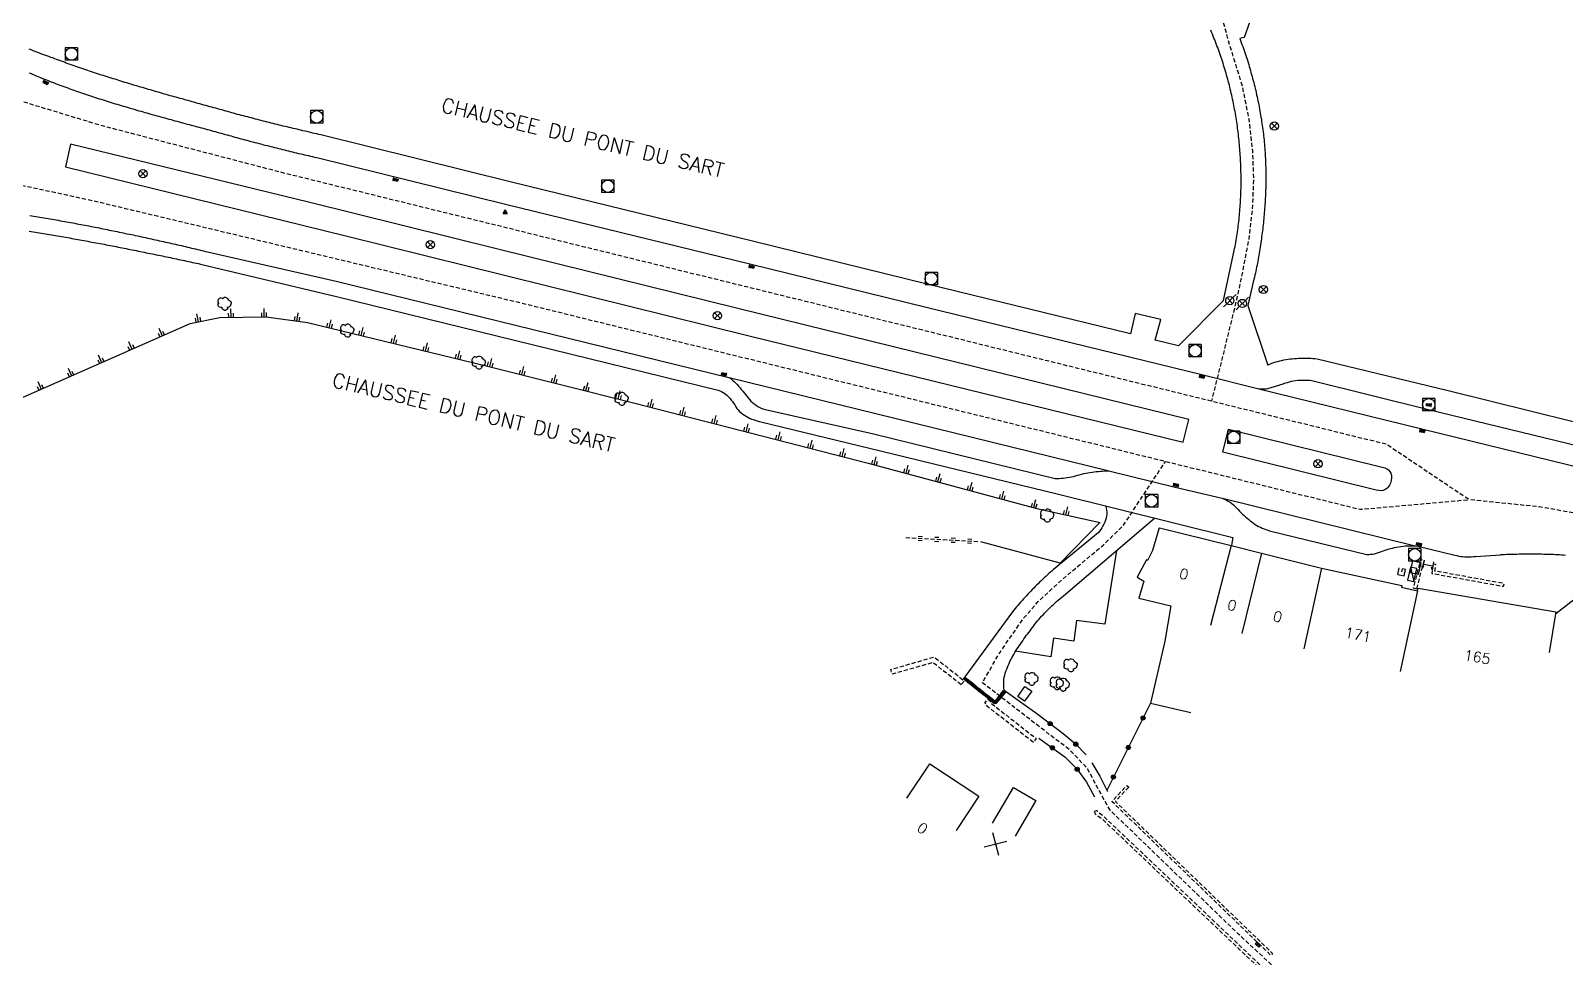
# Model space of a CAD drawing. Header units: millimetres. Extents: x 132999 to 134001, y 131000 to 132000.
# Drawn here: x 133641.2 to 133826.9, y 131314.7 to 131426.8 of the extents above; entities that cross this region are included whole.
import ezdxf
from ezdxf.enums import TextEntityAlignment as Align

# ---------------------------------------------------------------- set-up
doc = ezdxf.new("R2010")
doc.units = ezdxf.units.MM
doc.linetypes.add('DASHED', pattern=[0.75, 0.5, -0.25])
doc.layers.get('0').update_dxf_attribs({"linetype": 'CONTINUOUS'})
for name, color, linetype in [('W0001', 6, 'DASHED'), ('W0008', 7, 'CONTINUOUS'), ('W0100', 7, 'CONTINUOUS'), ('W0105', 7, 'CONTINUOUS'), ('W0112', 1, 'DASHED'), ('W0211', 2, 'CONTINUOUS'), ('W0220', 5, 'DASHED'), ('W0300', 7, 'CONTINUOUS'), ('W0322', 7, 'CONTINUOUS'), ('W0400', 7, 'CONTINUOUS'), ('W0420', 7, 'CONTINUOUS'), ('W0432', 7, 'CONTINUOUS'), ('W0454', 7, 'CONTINUOUS'), ('W0469', 7, 'CONTINUOUS'), ('W0851', 7, 'CONTINUOUS'), ('W0989', 7, 'CONTINUOUS'), ('W0991', 7, 'CONTINUOUS'), ('W1102', 7, 'CONTINUOUS'), ('W1471', 7, 'CONTINUOUS')]:
    doc.layers.add(name, color=color, linetype=linetype)
doc.styles.get("Standard").update_dxf_attribs({"font": 'romans.shx', "width": 0.85})

# ---------------------------------------------------------------- blocks, each defined once
blk = doc.blocks.new('T400')
for p, q in [((-0.15, 0.3), (0.15, 0.3)), ((-0.15, -0.25), (-0.15, 0.3)), ((-0.15, 0.15), (0.15, 0.15)), ((-0.15, 0), (0.15, 0)), ((0.15, 0.3), (0.15, -0.25)), ((-0.15, -0.15), (0.15, -0.15)), ((-0.15, -0.25), (-0.15, -0.3)), ((-0.15, -0.3), (0.15, -0.3)), ((0.15, -0.3), (0.15, -0.25))]:
    blk.add_line(p, q)
blk = doc.blocks.new('T420')
for p, q in [((0.75, 0.75), (-0.75, 0.75)), ((-0.75, 0.75), (-0.75, -0.75)), ((0.75, 0.75), (0.75, -0.75)), ((0.75, -0.75), (-0.75, -0.75))]:
    blk.add_line(p, q)
blk.add_ellipse((0, 0), major_axis=(-0.53, 0.53), ratio=1, start_param=3.926991, end_param=10.210176)
blk = doc.blocks.new('T851')
for p, q in [((-0.25, -0.15), (0, 0.32)), ((0, 0.32), (0.25, -0.15)), ((-0.25, -0.15), (0.25, -0.15))]:
    blk.add_line(p, q)
for major_axis in [(-0.106, 0.106), (-0.0354, 0.0354), (-0.0236, 0.0236)]:
    blk.add_ellipse((0, 0), major_axis=major_axis, ratio=1, start_param=3.926991, end_param=10.210176)
blk = doc.blocks.new('T300')
for p, q in [((-0.8, 0.51), (-0.86, 0.34)), ((-0.86, 0.34), (-0.86, 0.17)), ((-0.86, 0.17), (-0.74, 0.06)), ((-0.69, 0.63), (-0.8, 0.51)), ((-0.8, -0.06), (-0.74, 0.06)), ((-0.74, 0.06), (-0.69, 0.11)), ((-0.57, 0.69), (-0.69, 0.63)), ((-0.46, 0.69), (-0.57, 0.69)), ((-0.29, 0.63), (-0.46, 0.69)), ((-0.29, 0.63), (-0.17, 0.74)), ((-0.23, 0.57), (-0.29, 0.63)), ((-0.17, 0.74), (-0.06, 0.8)), ((-0.06, 0.8), (0.06, 0.8)), ((0.06, 0.8), (0.23, 0.74)), ((0.23, 0.74), (0.34, 0.63)), ((0.34, 0.63), (0.4, 0.51)), ((0.46, 0.46), (0.34, 0.46)), ((0.4, 0.51), (0.4, 0.46)), ((0.57, 0.4), (0.46, 0.46)), ((0.57, 0.4), (0.69, 0.29)), ((0.69, 0.29), (0.74, 0.17)), ((0.74, 0.06), (0.69, -0.17)), ((0.74, 0.17), (0.74, 0.06)), ((-0.8, -0.17), (-0.8, -0.06)), ((-0.8, -0.23), (-0.8, -0.17)), ((-0.74, -0.34), (-0.8, -0.23)), ((-0.69, -0.4), (-0.74, -0.34)), ((-0.51, -0.46), (-0.69, -0.4)), ((-0.4, -0.46), (-0.51, -0.46)), ((-0.4, -0.46), (-0.34, -0.46)), ((-0.34, -0.46), (-0.34, -0.4)), ((-0.34, -0.51), (-0.34, -0.46)), ((-0.29, -0.63), (-0.34, -0.51)), ((-0.17, -0.74), (-0.29, -0.63)), ((-0.06, -0.8), (-0.17, -0.74)), ((0.06, -0.8), (-0.06, -0.8)), ((0.17, -0.74), (0.06, -0.8)), ((0.23, -0.69), (0.17, -0.74)), ((0.29, -0.46), (0.23, -0.46)), ((0.29, -0.63), (0.23, -0.69)), ((0.46, -0.4), (0.29, -0.46)), ((0.34, -0.51), (0.29, -0.63)), ((0.34, -0.51), (0.34, -0.46)), ((0.57, -0.34), (0.46, -0.4)), ((0.63, -0.29), (0.57, -0.34)), ((0.69, -0.17), (0.63, -0.29))]:
    blk.add_line(p, q)
blk = doc.blocks.new('T432')
at = {"flags": 128}
for points in [[(-0.4, 2.1), (-0.4, 1.3)], [(-0.39, 2.1), (0.41, 2.1)], [(0.8, 0.8), (-0.8, 0.8)], [(-0.8, 0.8), (-0.8, 0)], [(0.8, 0.8), (-0.8, 0)], [(-0.8, 0), (0.8, 0)], [(-0.4, 1.3), (0.4, 1.3)], [(0, 1.7), (0.4, 1.7)], [(0.4, 1.3), (0.4, 1.7)], [(0.8, 0), (0.8, 0.8)]]:
    blk.add_lwpolyline(points, dxfattribs=at)
blk = doc.blocks.new('t105o')
for p, q in [((-0.5, 0), (0.5, 0)), ((0.5, 0), (0.2, 0.1)), ((0.5, 0), (0.2, -0.1))]:
    blk.add_line(p, q)
blk = doc.blocks.new('T454')
for p, q in [((-0.25, 0.25), (0.25, -0.25)), ((-0.25, -0.25), (0.25, 0.25)), ((0.75, 0.75), (0.375, 0.375)), ((-0.375, -0.375), (-0.75, -0.75))]:
    blk.add_line(p, q)
blk.add_ellipse((0, 0), major_axis=(0.354, 0.354), ratio=1, start_param=5.497787143782138, end_param=11.78097245096172)
blk = doc.blocks.new('t322o')
at = {"color": 0, "linetype": 'Continuous'}
for radius in [0.25, 0.15]:
    blk.add_circle((0, 0), radius, dxfattribs=at)
blk = doc.blocks.new('t220o')
at = {"color": 0, "linetype": 'Continuous'}
for p, q in [((-0.25, 0.25), (0.25, 0.25)), ((-0.25, -0.25), (0.25, -0.25))]:
    blk.add_line(p, q, dxfattribs=at)
blk = doc.blocks.new('t211o')
at = {"color": 0, "linetype": 'Continuous'}
for p, q in [((-0.29, 0.5), (-0.29, 0)), ((0, 1), (0, 0)), ((0.29, 0.5), (0.29, 0))]:
    blk.add_line(p, q, dxfattribs=at)
blk = doc.blocks.new('t991o')
at = {"color": 0, "linetype": 'Continuous'}
for p, q in [((-1, 1), (1, -1)), ((-1, -1), (1, 1))]:
    blk.add_line(p, q, dxfattribs=at)
blk = doc.blocks.new('T1471')
at = {"color": 0, "linetype": 'Continuous', "flags": 128}
blk.add_lwpolyline([(-0.75, -0.5), (-0.75, 0.5), (0.75, 0.5), (0.75, -0.5), (-0.75, -0.5)], dxfattribs=at)
blk = doc.blocks.new('T469')
at = {"color": 0, "linetype": 'Continuous', "flags": 128}
for points in [[(-0.35, 0.35), (0.35, -0.35)], [(-0.35, -0.35), (0.35, 0.35)]]:
    blk.add_lwpolyline(points, dxfattribs=at)
at = {"color": 0, "linetype": 'Continuous'}
blk.add_circle((0, 0), 0.5, dxfattribs=at)

msp = doc.modelspace()

# ---------------------------------------------------------------- linework, layer by layer
at = {"layer": 'W0001', "flags": 128}
for points in [[(133753.42, 131488.02), (133753.63, 131487.62), (133758.08, 131479.24), (133762.47, 131470.98), (133766.69, 131463.05), (133771.13, 131454.73), (133774.85, 131447.74), (133779.16, 131439.6), (133782.67, 131432.96), (133785.22, 131428.82), (133786.27, 131425.01), (133787.77, 131420.14), (133788.58, 131416.12), (133789.03, 131412.22), (133789.15, 131408.74), (133789, 131405.22), (133788.59, 131401.62), (133787.67, 131396.89), (133787.1, 131394.27), (133784.07, 131381.96)], [(133617.61, 131407.79), (133634.3, 131408.78), (133639.01, 131408.34), (133648.3, 131406.35), (133700.58, 131393.86), (133766.11, 131377.75), (133802.1, 131368.89), (133815.23, 131370.06), (133805.24, 131376.75), (133791.9, 131380.04), (133766.57, 131386.27), (133671.91, 131409.55), (133649.65, 131415.34), (133639.74, 131418.35), (133634.13, 131420.62), (133630.77, 131422.97)], [(133822.8, 131247.35), (133819.76, 131250.9), (133819.02, 131257.7), (133818.32, 131263.06), (133817.3, 131267.82), (133815.61, 131273.03), (133812.36, 131281.62), (133809.77, 131287.03), (133801.93, 131299.49), (133798.26, 131305.25), (133792.6, 131312.59), (133787.33, 131317.49), (133771.79, 131332.49), (133770.75, 131334.35), (133769.03, 131337.55), (133766.91, 131339.78), (133763.95, 131342.03), (133756.35, 131347.9), (133758.44, 131351.54), (133761.31, 131355.68), (133763.11, 131357.74), (133765.9, 131360.31), (133770.95, 131364.54), (133773.42, 131366.96), (133778.51, 131374.7)], [(133973.61, 131302.06), (133938.96, 131321.05), (133921.19, 131331), (133894.32, 131345.95), (133888.4, 131349.64), (133883.14, 131352.42), (133872.4, 131356.8), (133860.84, 131360.55), (133843.05, 131365.06), (133832.34, 131367.69), (133823.74, 131369.18), (133815.23, 131370.06)]]:
    msp.add_lwpolyline(points, dxfattribs=at)
at = {"layer": 'W0008', "flags": 128}
for points in [[(133789.15, 131429.18), (133788.01, 131425.99), (133787.5, 131425.86), (133787.59, 131425.62), (133787.68, 131425.38), (133787.76, 131425.14), (133787.85, 131424.91), (133787.93, 131424.67), (133788.02, 131424.43), (133788.1, 131424.19), (133788.18, 131423.95), (133788.26, 131423.71), (133788.34, 131423.47), (133788.42, 131423.23), (133788.49, 131422.98), (133788.57, 131422.74), (133788.64, 131422.5), (133788.71, 131422.26), (133788.78, 131422.01), (133788.85, 131421.77), (133788.92, 131421.53), (133788.99, 131421.28), (133789.05, 131421.04), (133789.12, 131420.8), (133789.18, 131420.55), (133789.24, 131420.31), (133789.3, 131420.06), (133789.36, 131419.81), (133789.42, 131419.57), (133789.48, 131419.32), (133789.53, 131419.07), (133789.59, 131418.83), (133789.64, 131418.58), (133789.69, 131418.33), (133789.75, 131418.08), (133789.79, 131417.83), (133789.84, 131417.59), (133789.89, 131417.34), (133789.94, 131417.09), (133789.98, 131416.84), (133790.02, 131416.59), (133790.06, 131416.34), (133790.11, 131416.09), (133790.14, 131415.84), (133790.18, 131415.59), (133790.22, 131415.34), (133790.25, 131415.09), (133790.28, 131414.83), (133790.32, 131414.58), (133790.35, 131414.33), (133790.37, 131414.08), (133790.4, 131413.83), (133790.43, 131413.58), (133790.45, 131413.33), (133790.47, 131413.08), (133790.5, 131412.83), (133790.52, 131412.58), (133790.53, 131412.33), (133790.55, 131412.07), (133790.57, 131411.82), (133790.58, 131411.57), (133790.59, 131411.32), (133790.6, 131411.07), (133790.61, 131410.82), (133790.62, 131410.56), (133790.63, 131410.31), (133790.64, 131410.06), (133790.64, 131409.81), (133790.64, 131409.55), (133790.65, 131409.3), (133790.65, 131409.05), (133790.64, 131408.8), (133790.64, 131408.54), (133790.64, 131408.29), (133790.63, 131408.04), (133790.63, 131407.79), (133790.62, 131407.53), (133790.61, 131407.28), (133790.6, 131407.04), (133790.59, 131406.79), (133790.58, 131406.54), (133790.56, 131406.29), (133790.55, 131406.05), (133790.53, 131405.8), (133790.52, 131405.55), (133790.5, 131405.3), (133790.48, 131405.06), (133790.46, 131404.81), (133790.44, 131404.56), (133790.42, 131404.32), (133790.4, 131404.07), (133790.37, 131403.82), (133790.35, 131403.58), (133790.32, 131403.33), (133790.3, 131403.09), (133790.27, 131402.84), (133790.24, 131402.59), (133790.21, 131402.35), (133790.18, 131402.1), (133790.14, 131401.86), (133790.11, 131401.61), (133790.08, 131401.37), (133790.04, 131401.12), (133790, 131400.88), (133789.97, 131400.63), (133789.93, 131400.39), (133789.89, 131400.15), (133789.85, 131399.9), (133789.8, 131399.66), (133789.76, 131399.41), (133789.72, 131399.17), (133789.67, 131398.93), (133789.62, 131398.68), (133789.58, 131398.44), (133789.53, 131398.2), (133789.48, 131397.95), (133789.43, 131397.71), (133789.38, 131397.47), (133789.32, 131397.23), (133789.27, 131396.98), (133789.21, 131396.74), (133788.48, 131393.54), (133790.89, 131386.35)], [(133780.08, 131388.69), (133785.53, 131394.17), (133786.82, 131400.21), (133786.87, 131400.45), (133786.92, 131400.7), (133786.96, 131400.95), (133787.01, 131401.2), (133787.05, 131401.45), (133787.09, 131401.7), (133787.13, 131401.95), (133787.17, 131402.2), (133787.21, 131402.45), (133787.24, 131402.7), (133787.28, 131402.95), (133787.31, 131403.2), (133787.34, 131403.45), (133787.37, 131403.7), (133787.4, 131403.95), (133787.42, 131404.2), (133787.45, 131404.45), (133787.47, 131404.7), (133787.5, 131404.95), (133787.52, 131405.2), (133787.54, 131405.46), (133787.55, 131405.71), (133787.57, 131405.96), (133787.59, 131406.21), (133787.6, 131406.46), (133787.61, 131406.71), (133787.62, 131406.97), (133787.63, 131407.22), (133787.64, 131407.47), (133787.65, 131407.72), (133787.65, 131407.97), (133787.65, 131408.23), (133787.66, 131408.48), (133787.66, 131408.73), (133787.65, 131408.99), (133787.65, 131409.24), (133787.65, 131409.49), (133787.64, 131409.75), (133787.64, 131410), (133787.63, 131410.25), (133787.62, 131410.51), (133787.61, 131410.76), (133787.6, 131411.01), (133787.58, 131411.26), (133787.57, 131411.52), (133787.55, 131411.77), (133787.54, 131412.02), (133787.52, 131412.27), (133787.5, 131412.52), (133787.48, 131412.78), (133787.46, 131413.03), (133787.43, 131413.28), (133787.41, 131413.53), (133787.38, 131413.78), (133787.35, 131414.03), (133787.32, 131414.28), (133787.29, 131414.53), (133787.26, 131414.78), (133787.23, 131415.03), (133787.2, 131415.28), (133787.16, 131415.53), (133787.12, 131415.78), (133787.09, 131416.03), (133787.05, 131416.28), (133787.01, 131416.53), (133786.96, 131416.78), (133786.92, 131417.02), (133786.87, 131417.27), (133786.83, 131417.52), (133786.78, 131417.77), (133786.73, 131418.02), (133786.68, 131418.26), (133786.63, 131418.51), (133786.58, 131418.76), (133786.52, 131419), (133786.46, 131419.25), (133786.41, 131419.5), (133786.35, 131419.74), (133786.29, 131419.99), (133786.23, 131420.24), (133786.16, 131420.48), (133786.1, 131420.72), (133786.03, 131420.96), (133785.97, 131421.21), (133785.9, 131421.45), (133785.83, 131421.69), (133785.76, 131421.93), (133785.69, 131422.17), (133785.62, 131422.41), (133785.54, 131422.64), (133785.47, 131422.88), (133785.39, 131423.12), (133785.31, 131423.36), (133785.23, 131423.59), (133785.15, 131423.83), (133785.07, 131424.07), (133784.99, 131424.3), (133784.91, 131424.54), (133784.82, 131424.77), (133784.73, 131425), (133784.64, 131425.24), (133784.56, 131425.47), (133784.46, 131425.7), (133784.37, 131425.93), (133784.28, 131426.17), (133784.18, 131426.4), (133784.09, 131426.63), (133783.99, 131426.86)], [(133780.08, 131388.69), (133777.27, 131389.37), (133777.92, 131391.86), (133774.82, 131392.6), (133774.25, 131390.12), (133749.84, 131396.1), (133728.53, 131401.35), (133699.34, 131408.48), (133676.3, 131414.22), (133676.05, 131414.27), (133675.81, 131414.32), (133675.57, 131414.38), (133675.33, 131414.43), (133675.09, 131414.49), (133674.85, 131414.54), (133674.61, 131414.6), (133674.36, 131414.65), (133674.12, 131414.71), (133673.88, 131414.76), (133673.64, 131414.82), (133673.4, 131414.88), (133673.16, 131414.93), (133672.92, 131414.99), (133672.68, 131415.05), (133672.44, 131415.1), (133672.2, 131415.16), (133671.96, 131415.22), (133671.72, 131415.28), (133671.48, 131415.34), (133671.24, 131415.4), (133670.99, 131415.46), (133670.75, 131415.52), (133670.51, 131415.57), (133670.27, 131415.63), (133670.03, 131415.7), (133669.79, 131415.76), (133669.55, 131415.82), (133669.32, 131415.88), (133669.08, 131415.94), (133668.84, 131416), (133668.6, 131416.06), (133668.36, 131416.12), (133668.12, 131416.19), (133667.88, 131416.25), (133667.64, 131416.31), (133667.4, 131416.38), (133667.16, 131416.44), (133666.92, 131416.5), (133666.68, 131416.57), (133666.44, 131416.63), (133666.2, 131416.69), (133665.96, 131416.76), (133665.73, 131416.82), (133665.49, 131416.89), (133665.25, 131416.96), (133665.01, 131417.02), (133664.77, 131417.09), (133664.53, 131417.15), (133664.29, 131417.22), (133664.05, 131417.29), (133663.81, 131417.35), (133663.57, 131417.42), (133663.33, 131417.48), (133663.09, 131417.55), (133662.85, 131417.62), (133662.61, 131417.68), (133662.37, 131417.75), (133662.13, 131417.82), (133661.89, 131417.88), (133661.65, 131417.95), (133661.41, 131418.01), (133661.17, 131418.08), (133660.93, 131418.15), (133660.69, 131418.21), (133660.45, 131418.28), (133660.21, 131418.35), (133659.97, 131418.41), (133659.73, 131418.48), (133659.49, 131418.55), (133659.25, 131418.61), (133659.02, 131418.68), (133658.78, 131418.75), (133658.54, 131418.82), (133658.3, 131418.88), (133658.06, 131418.95), (133657.82, 131419.02), (133657.58, 131419.09), (133657.34, 131419.15), (133657.1, 131419.22), (133656.86, 131419.29), (133656.62, 131419.36), (133656.38, 131419.43), (133656.14, 131419.5), (133655.9, 131419.57), (133655.67, 131419.64), (133655.43, 131419.71), (133655.19, 131419.78), (133654.95, 131419.85), (133654.71, 131419.92), (133654.47, 131419.99), (133654.23, 131420.06), (133654, 131420.13), (133653.76, 131420.2), (133653.52, 131420.27), (133653.28, 131420.34), (133653.04, 131420.41), (133652.8, 131420.49), (133652.57, 131420.56), (133652.33, 131420.63), (133652.09, 131420.71), (133651.85, 131420.78), (133651.62, 131420.85), (133651.38, 131420.93), (133651.14, 131421), (133650.9, 131421.08), (133650.67, 131421.15), (133650.43, 131421.23), (133650.19, 131421.3), (133649.96, 131421.38), (133649.72, 131421.45), (133649.48, 131421.53), (133649.25, 131421.61), (133649.01, 131421.69), (133648.77, 131421.76), (133648.54, 131421.84), (133648.3, 131421.92), (133648.07, 131422), (133647.83, 131422.08), (133647.59, 131422.16), (133647.36, 131422.24), (133647.12, 131422.32), (133646.89, 131422.4), (133646.65, 131422.49), (133646.42, 131422.57), (133646.18, 131422.65), (133645.95, 131422.73), (133645.71, 131422.82), (133645.48, 131422.9), (133645.25, 131422.99), (133645.01, 131423.07), (133644.78, 131423.16), (133644.54, 131423.24), (133644.31, 131423.33), (133644.07, 131423.42), (133643.84, 131423.51), (133643.6, 131423.59), (133643.36, 131423.68), (133643.12, 131423.77), (133642.88, 131423.86), (133642.65, 131423.94), (133642.41, 131424.03), (133642.17, 131424.12), (133641.93, 131424.21), (133641.7, 131424.3), (133641.46, 131424.39), (133641.22, 131424.48), (133640.99, 131424.57)], [(133831.43, 131375.79), (133810.34, 131380.95), (133796.21, 131384.43), (133795.97, 131384.46), (133795.72, 131384.48), (133795.48, 131384.49), (133795.24, 131384.49), (133795, 131384.49), (133794.76, 131384.48), (133794.52, 131384.46), (133794.25, 131384.42), (133793.99, 131384.38), (133793.73, 131384.34), (133793.48, 131384.28), (133793.22, 131384.21), (133792.97, 131384.14), (133792.72, 131384.05), (133791.25, 131383.59), (133790.97, 131383.51), (133790.69, 131383.45), (133790.41, 131383.42), (133790.14, 131383.42), (133789.88, 131383.43), (133789.62, 131383.47), (133782.92, 131385.15), (133749.53, 131393.33), (133728.2, 131398.54), (133698.61, 131405.8), (133675.79, 131411.43), (133675.55, 131411.48), (133675.31, 131411.54), (133675.06, 131411.59), (133674.82, 131411.65), (133674.58, 131411.71), (133674.34, 131411.76), (133674.1, 131411.82), (133673.86, 131411.88), (133673.62, 131411.93), (133673.38, 131411.99), (133673.13, 131412.05), (133672.89, 131412.11), (133672.65, 131412.16), (133672.41, 131412.22), (133672.17, 131412.28), (133671.93, 131412.34), (133671.69, 131412.4), (133671.45, 131412.46), (133671.21, 131412.52), (133670.97, 131412.58), (133670.73, 131412.64), (133670.49, 131412.7), (133670.25, 131412.76), (133670.01, 131412.82), (133669.77, 131412.88), (133669.53, 131412.94), (133669.28, 131413.01), (133669.04, 131413.07), (133668.8, 131413.13), (133668.57, 131413.19), (133668.33, 131413.26), (133668.09, 131413.32), (133667.85, 131413.38), (133667.61, 131413.44), (133667.37, 131413.51), (133667.13, 131413.57), (133666.89, 131413.64), (133666.65, 131413.7), (133666.41, 131413.77), (133666.17, 131413.83), (133665.93, 131413.9), (133665.69, 131413.96), (133665.45, 131414.03), (133665.21, 131414.09), (133664.97, 131414.16), (133664.73, 131414.23), (133664.49, 131414.29), (133664.25, 131414.36), (133664.01, 131414.43), (133663.76, 131414.49), (133663.52, 131414.56), (133663.28, 131414.63), (133663.04, 131414.69), (133662.79, 131414.76), (133662.55, 131414.83), (133662.31, 131414.89), (133662.07, 131414.96), (133661.82, 131415.02), (133661.58, 131415.09), (133661.34, 131415.15), (133661.1, 131415.22), (133660.85, 131415.29), (133660.61, 131415.35), (133660.37, 131415.42), (133660.13, 131415.48), (133659.88, 131415.55), (133659.64, 131415.61), (133659.4, 131415.68), (133659.16, 131415.75), (133658.91, 131415.81), (133658.67, 131415.88), (133658.43, 131415.94), (133658.19, 131416.01), (133657.94, 131416.08), (133657.7, 131416.14), (133657.46, 131416.21), (133657.22, 131416.28), (133656.97, 131416.34), (133656.73, 131416.41), (133656.49, 131416.48), (133656.25, 131416.54), (133656.01, 131416.61), (133655.76, 131416.68), (133655.52, 131416.75), (133655.28, 131416.82), (133655.04, 131416.88), (133654.8, 131416.95), (133654.56, 131417.02), (133654.31, 131417.09), (133654.07, 131417.16), (133653.83, 131417.23), (133653.59, 131417.3), (133653.35, 131417.37), (133653.11, 131417.44), (133652.87, 131417.51), (133652.63, 131417.58), (133652.38, 131417.65), (133652.14, 131417.73), (133651.9, 131417.8), (133651.66, 131417.87), (133651.42, 131417.94), (133651.18, 131418.02), (133650.94, 131418.09), (133650.7, 131418.17), (133650.46, 131418.24), (133650.22, 131418.32), (133649.98, 131418.39), (133649.74, 131418.47), (133649.5, 131418.54), (133649.27, 131418.62), (133649.03, 131418.7), (133648.79, 131418.78), (133648.55, 131418.85), (133648.31, 131418.93), (133648.07, 131419.01), (133647.83, 131419.09), (133647.6, 131419.17), (133647.36, 131419.25), (133647.12, 131419.34), (133646.88, 131419.42), (133646.64, 131419.5), (133646.41, 131419.58), (133646.17, 131419.67), (133645.93, 131419.75), (133645.7, 131419.84), (133645.46, 131419.92), (133645.22, 131420.01), (133644.99, 131420.1), (133644.75, 131420.18), (133644.52, 131420.27), (133644.28, 131420.36), (133644.05, 131420.45), (133643.81, 131420.54), (133643.58, 131420.63), (133643.34, 131420.73), (133643.11, 131420.82), (133642.88, 131420.91), (133642.65, 131421), (133642.41, 131421.1), (133642.18, 131421.19), (133641.95, 131421.29), (133641.72, 131421.38), (133641.49, 131421.48), (133641.26, 131421.58), (133641.03, 131421.67)], [(133641.05, 131404.46), (133641.3, 131404.42), (133641.55, 131404.37), (133641.79, 131404.33), (133642.04, 131404.29), (133642.29, 131404.25), (133642.54, 131404.21), (133642.78, 131404.17), (133643.03, 131404.12), (133643.28, 131404.08), (133643.53, 131404.04), (133643.77, 131404), (133644.02, 131403.95), (133644.27, 131403.91), (133644.52, 131403.87), (133644.76, 131403.82), (133645.01, 131403.78), (133645.26, 131403.73), (133645.51, 131403.69), (133645.75, 131403.64), (133646, 131403.6), (133646.25, 131403.55), (133646.49, 131403.51), (133646.74, 131403.46), (133646.99, 131403.41), (133647.23, 131403.37), (133647.48, 131403.32), (133647.73, 131403.27), (133647.98, 131403.23), (133648.22, 131403.18), (133648.47, 131403.13), (133648.72, 131403.08), (133648.96, 131403.04), (133649.21, 131402.99), (133649.45, 131402.94), (133649.7, 131402.89), (133649.94, 131402.84), (133650.19, 131402.79), (133650.43, 131402.74), (133650.67, 131402.69), (133650.92, 131402.65), (133651.16, 131402.6), (133651.4, 131402.55), (133651.65, 131402.5), (133651.89, 131402.45), (133652.13, 131402.4), (133652.38, 131402.35), (133652.62, 131402.29), (133652.86, 131402.24), (133653.11, 131402.19), (133653.35, 131402.14), (133653.59, 131402.09), (133653.83, 131402.04), (133654.08, 131401.99), (133654.32, 131401.93), (133654.56, 131401.88), (133654.81, 131401.83), (133655.05, 131401.78), (133655.29, 131401.72), (133655.53, 131401.67), (133655.78, 131401.62), (133656.02, 131401.56), (133656.26, 131401.51), (133656.5, 131401.46), (133656.75, 131401.4), (133656.99, 131401.35), (133657.23, 131401.29), (133657.47, 131401.24), (133657.72, 131401.19), (133657.96, 131401.13), (133658.2, 131401.08), (133658.44, 131401.02), (133658.68, 131400.97), (133658.93, 131400.91), (133659.17, 131400.85), (133659.41, 131400.8), (133659.65, 131400.74), (133659.89, 131400.68), (133660.14, 131400.63), (133660.38, 131400.57), (133660.62, 131400.51), (133660.86, 131400.46), (133661.1, 131400.4), (133661.34, 131400.34), (133661.59, 131400.28), (133661.83, 131400.23), (133662.07, 131400.17), (133662.31, 131400.11), (133662.55, 131400.05), (133678.14, 131396.51), (133697.71, 131391.72), (133725.67, 131384.86), (133725.9, 131384.71), (133726.12, 131384.53), (133726.31, 131384.36), (133726.49, 131384.17), (133726.66, 131383.98), (133726.83, 131383.79), (133727.01, 131383.59), (133727.17, 131383.39), (133727.34, 131383.19), (133727.5, 131382.99), (133727.66, 131382.78), (133727.82, 131382.58), (133727.99, 131382.38), (133728.16, 131382.18), (133728.34, 131381.99), (133728.53, 131381.81), (133728.73, 131381.64), (133728.95, 131381.48), (133729.18, 131381.34), (133729.41, 131381.21), (133729.66, 131381.1), (133729.91, 131381), (133742.99, 131378.05), (133765.14, 131372.6), (133765.39, 131372.61), (133765.64, 131372.62), (133765.88, 131372.64), (133766.13, 131372.67), (133766.38, 131372.7), (133766.62, 131372.73), (133766.87, 131372.77), (133767.12, 131372.82), (133767.37, 131372.88), (133767.62, 131372.94), (133767.86, 131373.01), (133768.11, 131373.08), (133768.36, 131373.15), (133768.61, 131373.21), (133768.86, 131373.27), (133769.11, 131373.31), (133769.36, 131373.35), (133769.62, 131373.39), (133769.87, 131373.42), (133770.12, 131373.45), (133770.38, 131373.48), (133770.63, 131373.5), (133770.89, 131373.52), (133771.14, 131373.54), (133771.4, 131373.55), (133771.66, 131373.56), (133779.69, 131371.57), (133785.38, 131370.22), (133785.63, 131370.12), (133785.87, 131370.01), (133786.1, 131369.88), (133786.32, 131369.74), (133786.53, 131369.59), (133786.74, 131369.43), (133786.92, 131369.25), (133787.11, 131369.06), (133787.28, 131368.87), (133787.46, 131368.68), (133787.64, 131368.5), (133787.83, 131368.32), (133788.01, 131368.16), (133788.2, 131367.99), (133788.38, 131367.83), (133788.57, 131367.67), (133788.76, 131367.51), (133788.95, 131367.36), (133789.15, 131367.21), (133789.35, 131367.07), (133789.56, 131366.94), (133789.77, 131366.82), (133789.99, 131366.71), (133790.21, 131366.61), (133790.43, 131366.51), (133790.65, 131366.43), (133790.88, 131366.35), (133791.11, 131366.28), (133802.86, 131363.43), (133803.1, 131363.43), (133803.33, 131363.45), (133803.56, 131363.48), (133803.79, 131363.52), (133804.03, 131363.58), (133804.27, 131363.66), (133804.51, 131363.74), (133804.75, 131363.83), (133804.98, 131363.91), (133805.22, 131363.98), (133805.47, 131364.06), (133805.72, 131364.13), (133805.97, 131364.2), (133806.22, 131364.26), (133806.48, 131364.32), (133806.73, 131364.37), (133806.99, 131364.41), (133807.25, 131364.44), (133807.51, 131364.47), (133807.76, 131364.48), (133808.02, 131364.49), (133808.28, 131364.49), (133808.54, 131364.49), (133808.8, 131364.47), (133809.06, 131364.45), (133813.52, 131363.35), (133813.76, 131363.29), (133814, 131363.24), (133814.25, 131363.2), (133814.5, 131363.17), (133814.75, 131363.15), (133815.01, 131363.14), (133815.26, 131363.14), (133815.51, 131363.15), (133815.77, 131363.16), (133816.02, 131363.19), (133819.04, 131363.38)], [(133640.99, 131402.57), (133641.24, 131402.53), (133641.48, 131402.49), (133641.73, 131402.45), (133641.97, 131402.4), (133642.22, 131402.36), (133642.46, 131402.32), (133642.71, 131402.28), (133642.95, 131402.24), (133643.2, 131402.2), (133643.44, 131402.15), (133643.69, 131402.11), (133643.93, 131402.07), (133644.18, 131402.03), (133644.42, 131401.99), (133644.67, 131401.94), (133644.91, 131401.9), (133645.16, 131401.86), (133645.4, 131401.81), (133645.65, 131401.77), (133645.89, 131401.73), (133646.14, 131401.68), (133646.38, 131401.64), (133646.62, 131401.59), (133646.87, 131401.55), (133647.11, 131401.51), (133647.36, 131401.46), (133647.6, 131401.42), (133647.85, 131401.37), (133648.09, 131401.33), (133648.33, 131401.28), (133648.58, 131401.24), (133648.82, 131401.19), (133649.07, 131401.14), (133649.31, 131401.1), (133649.55, 131401.05), (133649.8, 131401.01), (133650.04, 131400.96), (133650.29, 131400.91), (133650.53, 131400.87), (133650.77, 131400.82), (133651.02, 131400.77), (133651.26, 131400.73), (133651.51, 131400.68), (133651.75, 131400.63), (133651.99, 131400.58), (133652.24, 131400.54), (133652.48, 131400.49), (133652.72, 131400.44), (133652.97, 131400.39), (133653.21, 131400.34), (133653.45, 131400.3), (133653.7, 131400.25), (133653.94, 131400.2), (133654.18, 131400.15), (133654.43, 131400.1), (133654.67, 131400.05), (133654.91, 131400), (133655.16, 131399.95), (133655.4, 131399.9), (133655.64, 131399.85), (133655.89, 131399.8), (133656.13, 131399.75), (133656.37, 131399.7), (133656.62, 131399.65), (133656.86, 131399.6), (133657.1, 131399.55), (133657.34, 131399.5), (133657.59, 131399.45), (133657.83, 131399.4), (133658.07, 131399.35), (133658.32, 131399.3), (133658.56, 131399.25), (133658.8, 131399.19), (133659.04, 131399.14), (133659.29, 131399.09), (133659.53, 131399.04), (133659.77, 131398.99), (133660.02, 131398.93), (133660.26, 131398.88), (133660.5, 131398.83), (133660.74, 131398.78), (133660.99, 131398.72), (133661.23, 131398.67), (133661.47, 131398.62), (133661.71, 131398.56), (133678.18, 131394.65), (133697.6, 131389.9), (133724.37, 131383.31), (133724.58, 131383.23), (133724.79, 131383.13), (133724.99, 131383.02), (133725.18, 131382.9), (133725.4, 131382.72), (133725.61, 131382.52), (133725.81, 131382.31), (133725.96, 131382.12), (133726.11, 131381.93), (133726.24, 131381.72), (133726.37, 131381.52), (133726.5, 131381.31), (133726.64, 131381.11), (133726.79, 131380.91), (133726.95, 131380.73), (133727.14, 131380.57), (133727.34, 131380.42), (133727.54, 131380.28), (133727.74, 131380.15), (133727.95, 131380.03), (133728.17, 131379.92), (133728.39, 131379.82), (133728.61, 131379.74), (133728.84, 131379.66), (133729.07, 131379.59), (133729.31, 131379.53), (133729.55, 131379.48), (133742.68, 131376.31), (133765.4, 131370.75), (133786.67, 131365.49), (133786.49, 131364.57)], [(133790.88, 131386.37), (133791.12, 131386.47), (133791.36, 131386.56), (133791.6, 131386.64), (133791.84, 131386.72), (133792.09, 131386.79), (133792.34, 131386.86), (133792.59, 131386.92), (133792.84, 131386.97), (133793.09, 131387.02), (133793.35, 131387.06), (133793.6, 131387.09), (133793.85, 131387.12), (133794.1, 131387.14), (133794.35, 131387.16), (133794.6, 131387.18), (133794.85, 131387.19), (133795.1, 131387.19), (133795.35, 131387.19), (133795.59, 131387.19), (133795.84, 131387.18), (133796.09, 131387.17), (133796.34, 131387.15), (133796.59, 131387.13), (133796.85, 131387.1), (133812.7, 131383.26), (133837.77, 131377.06)], [(133725.69, 131384.85), (133743.44, 131380.5), (133771.68, 131373.56)], [(133853.66, 131367.75), (133830.93, 131373.33), (133809.69, 131378.55), (133789.63, 131383.48)], [(133771.28, 131369.28), (133771.34, 131369.04), (133771.38, 131368.8), (133771.39, 131368.56), (133771.39, 131368.32), (133771.36, 131368.08), (133771.31, 131367.83), (133771.24, 131367.58), (133771.16, 131367.34), (133771.06, 131367.11), (133770.94, 131366.88), (133770.81, 131366.66), (133770.67, 131366.45), (133770.51, 131366.25), (133770.34, 131366.06), (133764.96, 131361.61), (133764.77, 131361.44), (133764.58, 131361.28), (133764.39, 131361.11), (133764.2, 131360.94), (133764.01, 131360.77), (133763.82, 131360.59), (133763.64, 131360.42), (133763.46, 131360.24), (133763.27, 131360.07), (133763.09, 131359.89), (133762.91, 131359.71), (133762.73, 131359.53), (133762.55, 131359.35), (133762.37, 131359.17), (133762.19, 131358.98), (133762.02, 131358.8), (133761.84, 131358.61), (133761.67, 131358.42), (133761.49, 131358.23), (133761.32, 131358.04), (133761.15, 131357.85), (133760.97, 131357.65), (133760.8, 131357.46), (133760.64, 131357.27), (133760.47, 131357.07), (133760.3, 131356.87), (133760.14, 131356.68), (133759.97, 131356.48), (133754.23, 131348.6)], [(133785.39, 131370.22), (133808.73, 131364.48)], [(133758.97, 131347.02), (133758.94, 131347.28), (133758.92, 131347.54), (133758.92, 131347.79), (133758.93, 131348.05), (133758.95, 131348.3), (133758.99, 131348.56), (133759.05, 131348.81), (133759.12, 131349.06), (133759.2, 131349.3), (133759.29, 131349.54), (133759.38, 131349.77), (133759.48, 131350), (133759.58, 131350.23), (133759.68, 131350.46), (133759.79, 131350.68), (133759.9, 131350.9), (133760.02, 131351.12), (133760.14, 131351.33), (133760.27, 131351.55), (133760.4, 131351.76), (133760.53, 131351.97), (133760.66, 131352.18), (133760.8, 131352.38), (133760.94, 131352.59), (133761.08, 131352.79), (133761.22, 131352.99), (133761.36, 131353.2), (133761.51, 131353.4), (133761.66, 131353.6), (133761.81, 131353.8), (133761.96, 131353.99), (133762.11, 131354.19), (133762.26, 131354.39), (133762.41, 131354.59), (133762.56, 131354.79), (133762.7, 131354.99), (133762.86, 131355.18), (133763.02, 131355.38), (133763.18, 131355.57), (133763.34, 131355.76), (133763.51, 131355.94), (133763.68, 131356.13), (133763.85, 131356.31), (133764.03, 131356.49), (133764.2, 131356.66), (133764.38, 131356.84), (133764.56, 131357.01), (133764.74, 131357.19), (133764.93, 131357.37), (133765.13, 131357.55), (133765.33, 131357.73), (133765.53, 131357.91), (133765.74, 131358.08), (133765.94, 131358.25), (133766.15, 131358.41), (133777.18, 131367.81)], [(133772.57, 131363.91), (133771.15, 131354.98), (133767.74, 131355.43), (133767.4, 131352.94), (133764.94, 131353.3), (133764.63, 131351.04), (133760.37, 131351.73)], [(133826.91, 131363.32), (133826.67, 131363.34), (133826.43, 131363.35), (133826.19, 131363.37), (133825.94, 131363.38), (133825.7, 131363.39), (133825.46, 131363.41), (133825.22, 131363.42), (133824.98, 131363.42), (133824.74, 131363.43), (133824.49, 131363.44), (133824.24, 131363.44), (133824, 131363.45), (133823.75, 131363.45), (133823.5, 131363.46), (133823.25, 131363.46), (133823.01, 131363.46), (133822.76, 131363.46), (133822.51, 131363.46), (133822.26, 131363.46), (133822.02, 131363.46), (133821.77, 131363.46), (133821.52, 131363.45), (133821.27, 131363.45), (133821.03, 131363.44), (133820.78, 131363.44), (133820.53, 131363.43), (133820.29, 131363.43), (133820.04, 131363.42), (133819.79, 131363.41), (133819.54, 131363.4), (133819.3, 131363.39), (133819.05, 131363.38)], [(133758.98, 131347.02), (133762.95, 131344.18)]]:
    msp.add_lwpolyline(points, dxfattribs=at)
for points in [[(133781.33, 131379.75), (133748.2, 131387.92), (133726.73, 131393.18), (133697.69, 131400.37), (133674.77, 131406.06), (133646, 131413.1), (133645.39, 131410.32), (133679.31, 131401.98), (133728.1, 131389.9), (133780.63, 131377)], [(133805.03, 131373.9), (133805.29, 131373.79), (133805.51, 131373.65), (133805.67, 131373.47), (133805.78, 131373.25), (133805.84, 131373), (133805.85, 131372.71), (133805.81, 131372.39), (133805.73, 131372.07), (133805.61, 131371.8), (133805.47, 131371.58), (133805.3, 131371.4), (133805.1, 131371.27), (133804.86, 131371.18), (133804.6, 131371.14), (133804.31, 131371.15), (133803.99, 131371.2), (133785.44, 131375.79), (133786.12, 131378.58), (133804.71, 131373.98)]]:
    msp.add_lwpolyline(points, close=True, dxfattribs=at)
at = {"layer": 'W0100', "flags": 128}
for points in [[(133777.74, 131366.64), (133776.95, 131363.89), (133776.32, 131362.71), (133776.21, 131362.77), (133775.09, 131360.69), (133775.87, 131360.18), (133775.27, 131358.12), (133779.16, 131357.19), (133778.43, 131352.93), (133776.69, 131345.43), (133781.56, 131344.3)], [(133777.76, 131366.65), (133786.44, 131364.52), (133790.13, 131363.58), (133797.39, 131361.78), (133807.12, 131359.66), (133807.07, 131359.45), (133809.02, 131359.03), (133809.09, 131359.34), (133825.76, 131356.47), (133824.92, 131351.55)], [(133809.72, 131362.26), (133810.85, 131362.05)], [(133747.22, 131333.92), (133749.98, 131338.1), (133755.93, 131334.17), (133753.18, 131330)], [(133757.58, 131330.92), (133760.1, 131335.24), (133762.83, 131333.64), (133760.31, 131329.32)]]:
    msp.add_lwpolyline(points, dxfattribs=at)
at = {"layer": 'W0112', "flags": 128}
for points in [[(133808.92, 131359.27), (133809.81, 131362.7), (133809.37, 131362.82), (133808.48, 131359.39)], [(133810.88, 131362.25), (133810.74, 131361.14), (133819.43, 131359.57), (133819.49, 131359.9), (133811.11, 131361.42), (133811.22, 131362.21)], [(133753.77, 131347.66), (133750.35, 131350.35), (133745.42, 131348.92), (133745.25, 131349.51), (133750.49, 131351.02), (133754.15, 131348.14)], [(133762.51, 131340.68), (133756.72, 131345.21), (133756.77, 131345.32), (133756.63, 131345.44), (133756.99, 131345.9), (133757.49, 131345.5), (133757.44, 131345.39), (133762.87, 131341.14)], [(133774.05, 131335.28), (133772.44, 131333.53), (133791.47, 131315.12), (133791.26, 131314.91), (133772.02, 131333.52), (133773.83, 131335.48)], [(133769.88, 131332.36), (133769.98, 131332.03), (133770.86, 131331.39), (133789.69, 131313.51), (133789.93, 131313.77), (133771.09, 131331.66), (133770.28, 131332.25), (133770.22, 131332.46)]]:
    msp.add_lwpolyline(points, close=True, dxfattribs=at)
at = {"layer": 'W0211', "flags": 128}
for points in [[(133615.89, 131371.74), (133660.46, 131391.37), (133664.07, 131392.12), (133669.66, 131392.2), (133674.67, 131391.49), (133696.27, 131386.27), (133714.28, 131381.74), (133742.51, 131374.48), (133762.93, 131368.97), (133770.6, 131367.29)], [(133770.56, 131367.28), (133765.75, 131362.38), (133756.14, 131364.95)], [(133834.91, 131356.77), (133834.91, 131357.59), (133829.49, 131358.99), (133828.61, 131358.47), (133825.76, 131356.26)]]:
    msp.add_lwpolyline(points, dxfattribs=at)
at = {"layer": 'W0220', "flags": 128}
msp.add_lwpolyline([(133755.81, 131364.95), (133746.96, 131365.45)], dxfattribs=at)
at = {"layer": 'W0322', "flags": 128}
for points in [[(133776.69, 131345.43), (133771.39, 131334.87)], [(133762.95, 131344.18), (133766.12, 131341.75), (133767.59, 131340.54), (133768.92, 131339.18)], [(133763.19, 131341.2), (133766.34, 131338.92), (133767.76, 131337.5), (133768.93, 131335.87), (133769.9, 131334.08)], [(133769.6, 131338.19), (133770.57, 131336.59), (133771.48, 131334.74)]]:
    msp.add_lwpolyline(points, dxfattribs=at)
at = {"layer": 'W1102', "flags": 128}
for points in [[(133786.44, 131364.52), (133783.97, 131354.83)], [(133790.13, 131363.58), (133787.73, 131353.88)], [(133797.39, 131361.78), (133795.26, 131352.01)], [(133809.02, 131359.03), (133806.89, 131349.26)]]:
    msp.add_lwpolyline(points, dxfattribs=at)

# ---------------------------------------------------------------- block references
at = {"layer": 'W0105'}
for p, rotation in [((133809.72, 131362.26), 258.5644724899122), ((133810.85, 131362.05), 259.6552654596064)]:
    msp.add_blockref('t105o', p, dxfattribs=dict(at, rotation=rotation))
at = {"layer": 'W0211'}
for p, rotation in [((133661.44, 131391.58), 11.76980207477202), ((133665.38, 131392.14), 0.750154564595648), ((133669.38, 131392.19), 0.750154564595648), ((133673.34, 131391.68), 351.9180953164048), ((133677.25, 131390.86), 346.4354474958658), ((133657.07, 131389.88), 23.76826193084775), ((133681.14, 131389.92), 346.4354474958658), ((133685.03, 131388.99), 346.4354474958658), ((133653.41, 131388.27), 23.76826193084775), ((133688.92, 131388.05), 346.4354474958658), ((133692.81, 131387.11), 346.4354474958658), ((133646.09, 131385.05), 23.76826193084775), ((133649.75, 131386.66), 23.76826193084775), ((133696.7, 131386.17), 345.8613461168556), ((133700.57, 131385.19), 345.8613461168556), ((133642.43, 131383.43), 23.76826193084775), ((133704.45, 131384.21), 345.8613461168556), ((133708.33, 131383.24), 345.8613461168556), ((133712.21, 131382.26), 345.8613461168556), ((133716.09, 131381.27), 345.5741060894259), ((133719.96, 131380.28), 345.5741060894259), ((133723.83, 131379.28), 345.5741060894259), ((133727.71, 131378.28), 345.5741060894259), ((133731.58, 131377.29), 345.5741060894259), ((133735.46, 131376.29), 345.5741060894259), ((133739.33, 131375.29), 345.5741060894259), ((133743.2, 131374.29), 344.9214525791904), ((133747.06, 131373.25), 344.9214525791904), ((133750.93, 131372.21), 344.9214525791904), ((133754.79, 131371.17), 344.9214525791904), ((133758.65, 131370.13), 344.9214525791904), ((133762.51, 131369.09), 344.9214525791904), ((133766.42, 131368.21), 347.5928781082185)]:
    msp.add_blockref('t211o', p, dxfattribs=dict(at, rotation=rotation))
at = {"layer": 'W0220', "rotation": 176.7820832667982}
for p in [(133748.82, 131365.34), (133750.82, 131365.23), (133752.81, 131365.12), (133754.81, 131365.01)]:
    msp.add_blockref('t220o', p, dxfattribs=at)
at = {"layer": 'W0300'}
for p in [(133664.67, 131393.76), (133679.52, 131390.52), (133695.43, 131386.64), (133712.72, 131382.25), (133764.22, 131368.13), (133767.06, 131350.01), (133762.33, 131348.36), (133765.4, 131347.83), (133766.12, 131347.66)]:
    msp.add_blockref('T300', p, dxfattribs=at)
at = {"layer": 'W0322'}
for p, rotation in [((133764.54, 131342.96), 322.5105877617303), ((133775.79, 131343.64), 243.3288934719402), ((133764.81, 131340.03), 324.1409751641318), ((133767.66, 131340.46), 314.4600438535459), ((133774, 131340.06), 243.3288934719402), ((133767.82, 131337.42), 305.5170564036133), ((133772.2, 131336.49), 243.3288934719402)]:
    msp.add_blockref('t322o', p, dxfattribs=dict(at, rotation=rotation))
at = {"layer": 'W0400'}
for p, rotation in [((133642.97, 131420.55), 242.9044751191541), ((133685.31, 131408.77), 256.1461521520455), ((133728.39, 131398.24), 256.2808092956795), ((133725.09, 131385.24), 76.20000844796864), ((133782.91, 131384.93), 254.0031867243625), ((133810.39, 131381.52), 85.05824816464435), ((133809.56, 131378.36), 256.2100684527344), ((133779.79, 131371.82), 76.70967898295855), ((133809.19, 131364.65), 76.12690630844934), ((133754.38, 131348.28), 51.42983450212684), ((133754.85, 131347.91), 51.42983450212684), ((133755.32, 131347.53), 51.42983450212684), ((133755.78, 131347.16), 51.42983450212684), ((133756.25, 131346.78), 51.42983450212684), ((133758.83, 131346.62), 320.5684318067385), ((133756.72, 131346.41), 51.42983450212684), ((133757.19, 131346.04), 51.42983450212684), ((133757.66, 131345.67), 231.4298345021267), ((133758.08, 131345.71), 140.5684318067385), ((133758.46, 131346.17), 140.5684318067385), ((133789.69, 131316.21), 227.996738120503)]:
    msp.add_blockref('T400', p, dxfattribs=dict(at, rotation=rotation))
at = {"layer": 'W0420'}
for p in [(133646.1, 131423.99), (133675.78, 131416.39), (133711.01, 131407.99), (133750.15, 131396.8), (133782.09, 131388.08), (133782.08, 131388.09), (133810.37, 131381.55), (133786.75, 131377.59), (133776.81, 131369.92), (133808.67, 131363.38)]:
    msp.add_blockref('T420', p, dxfattribs=at)
at = {"layer": 'W0432', "rotation": 77.39624794142686}
msp.add_blockref('T432', (133808.75, 131360.94), dxfattribs=at)
at = {"layer": 'W0454'}
for p in [(133786.29, 131394.14), (133787.8, 131393.8)]:
    msp.add_blockref('T454', p, dxfattribs=at)
at = {"layer": 'W0469'}
for p in [(133791.68, 131415.27), (133654.75, 131409.51), (133689.53, 131400.92), (133790.36, 131395.49), (133724.28, 131392.32), (133796.96, 131374.4)]:
    msp.add_blockref('T469', p, dxfattribs=at)
at = {"layer": 'W0851'}
msp.add_blockref('T851', (133698.58, 131404.84), dxfattribs=at)
at = {"layer": 'W0991', "rotation": 329.7036868036223}
msp.add_blockref('t991o', (133757.93, 131328.39), dxfattribs=at)
at = {"layer": 'W1471'}
for p, rotation in [((133808.76, 131361.82), 77.86084955473528), ((133761.47, 131346.56), 54.38856631863656)]:
    msp.add_blockref('T1471', p, dxfattribs=dict(at, rotation=rotation))

# ---------------------------------------------------------------- texts
at = {"layer": 'W0989'}
for rotation, p in [(346.7925, (133707.97, 131413.87)), (346.854, (133694.76, 131380.61))]:
    msp.add_text('CHAUSSEE DU PONT DU SART', height=1.75, rotation=rotation, dxfattribs=at).set_placement(p, align=Align.MIDDLE)
at = {"layer": 'W0991'}
for s, rotation, p in [('0', 346.2381, (133780.74, 131361.06)), ('0', 345.6937, (133786.56, 131357.27)), ('0', 346.0754, (133792.08, 131355.89)), ('171', 348.2093, (133801.81, 131353.71)), ('165', 350.2455, (133816.24, 131351.01)), ('0', 326.5979, (133749.1, 131330.29))]:
    msp.add_text(s, height=1.25, rotation=rotation, dxfattribs=at).set_placement(p, align=Align.MIDDLE)

doc.saveas('drawing.dxf')
